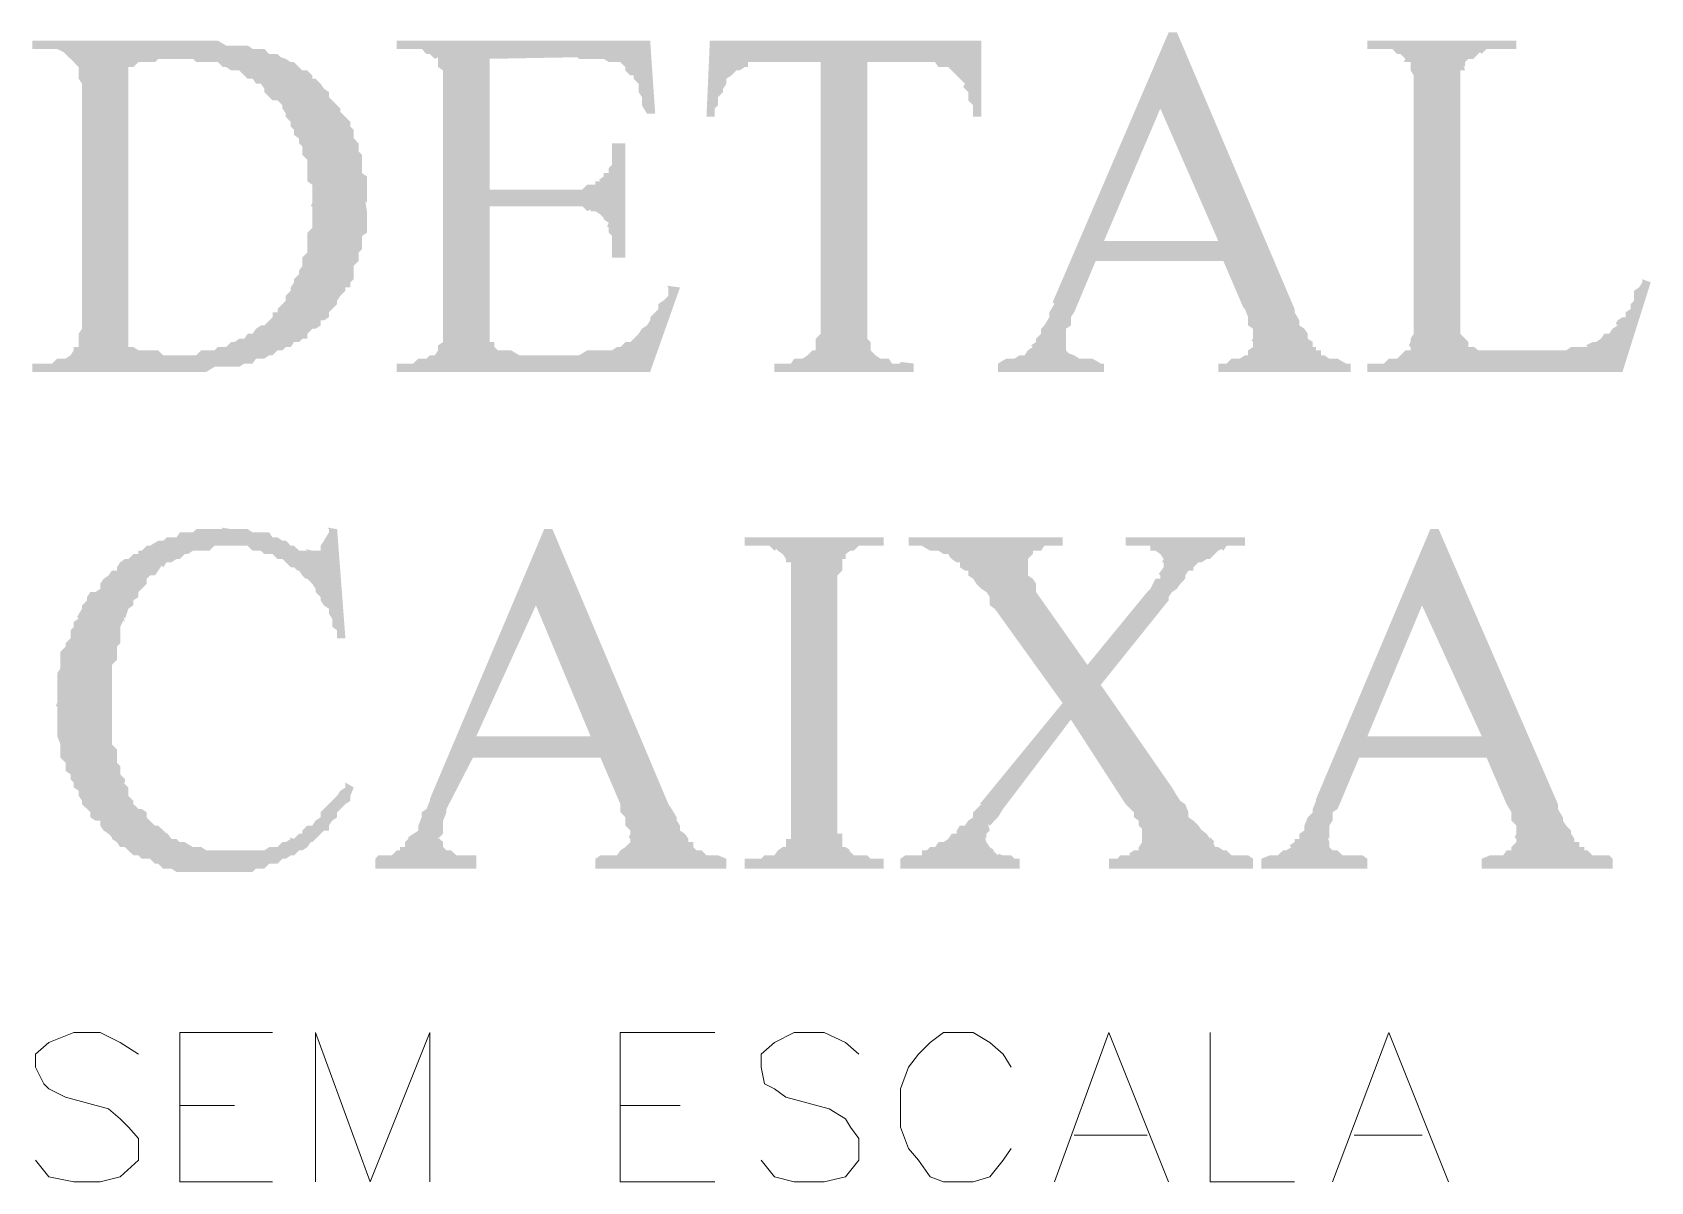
# Model space of a CAD drawing. Header units: millimetres. Extents: x 3240 to 3412, y 1366 to 1426.
# Drawn here: x 3282.045 to 3283.661, y 1374.957 to 1376.105 of the extents above; entities that cross this region are included whole.
import ezdxf

# ---------------------------------------------------------------- set-up
doc = ezdxf.new("R2010")
doc.units = ezdxf.units.MM

msp = doc.modelspace()

# ---------------------------------------------------------------- hatches: boundary and pattern name
at = {"true_color": 0x000007}
h = msp.add_hatch(color=7, dxfattribs=at)
h.paths.add_polyline_path([(3283.2345, 1375.8768), (3283.1071, 1375.8768), (3283.0856, 1375.8255), (3283.0823, 1375.8206), (3283.0823, 1375.8123), (3283.0773, 1375.809), (3283.0773, 1375.804), (3283.0773, 1375.7991), (3283.0773, 1375.7958), (3283.0773, 1375.7974), (3283.0773, 1375.7908), (3283.0773, 1375.7875), (3283.0823, 1375.7825), (3283.0807, 1375.7842), (3283.0856, 1375.7825), (3283.0906, 1375.7792), (3283.0939, 1375.7792), (3283.0988, 1375.7792), (3283.1038, 1375.7792), (3283.1121, 1375.7743), (3283.1154, 1375.7743), (3283.1154, 1375.766), (3283.0095, 1375.766), (3283.0095, 1375.7743), (3283.0178, 1375.7792), (3283.0228, 1375.7792), (3283.0261, 1375.7792), (3283.031, 1375.7825), (3283.036, 1375.7825), (3283.0393, 1375.7875), (3283.0443, 1375.7908), (3283.0426, 1375.7925), (3283.0476, 1375.7958), (3283.0476, 1375.7991), (3283.0525, 1375.804), (3283.0525, 1375.809), (3283.0558, 1375.8123), (3283.0608, 1375.8206), (3283.0608, 1375.8255), (3283.0658, 1375.8338), (3283.0641, 1375.8355), (3283.1799, 1376.105), (3283.1882, 1376.105), (3283.3056, 1375.8288), (3283.3056, 1375.8255), (3283.3105, 1375.8173), (3283.3105, 1375.8123), (3283.3155, 1375.809), (3283.3188, 1375.804), (3283.3188, 1375.7991), (3283.3238, 1375.7958), (3283.3238, 1375.7908), (3283.3271, 1375.7908), (3283.3271, 1375.7875), (3283.332, 1375.7875), (3283.332, 1375.7825), (3283.3354, 1375.7825), (3283.3403, 1375.7792), (3283.3436, 1375.7792), (3283.3486, 1375.7792), (3283.3569, 1375.7743), (3283.3618, 1375.7743), (3283.3618, 1375.766), (3283.2295, 1375.766), (3283.2295, 1375.7743), (3283.2378, 1375.7743), (3283.2427, 1375.7792), (3283.2477, 1375.7792), (3283.251, 1375.7792), (3283.256, 1375.7825), (3283.2593, 1375.7825), (3283.2593, 1375.7875), (3283.2642, 1375.7908), (3283.2642, 1375.7958), (3283.2626, 1375.7974), (3283.2642, 1375.7991), (3283.2642, 1375.804), (3283.2642, 1375.809), (3283.2593, 1375.8123), (3283.2593, 1375.8173), (3283.2593, 1375.8206), (3283.256, 1375.8288), (3283.2543, 1375.8305)])
h.paths.add_polyline_path([(3283.2295, 1375.8967), (3283.1716, 1376.029), (3283.1154, 1375.8967)])
h = msp.add_hatch(color=7, dxfattribs=at)
h.paths.add_polyline_path([(3282.0453, 1375.766), (3282.0453, 1375.7743), (3282.0569, 1375.7743), (3282.0652, 1375.7743), (3282.0701, 1375.7792), (3282.0734, 1375.7792), (3282.0784, 1375.7792), (3282.0834, 1375.7825), (3282.0867, 1375.7875), (3282.0867, 1375.7908), (3282.0916, 1375.7908), (3282.0916, 1375.7958), (3282.0916, 1375.7991), (3282.0916, 1375.804), (3282.0949, 1375.809), (3282.0949, 1375.8173), (3282.0949, 1375.8206), (3282.0949, 1375.8255), (3282.0949, 1376.0372), (3282.0949, 1376.0455), (3282.0949, 1376.0538), (3282.0916, 1376.0587), (3282.0916, 1376.062), (3282.0916, 1376.067), (3282.0916, 1376.0703), (3282.0867, 1376.0753), (3282.0834, 1376.0786), (3282.0784, 1376.0835), (3282.0767, 1376.0852), (3282.0701, 1376.0885), (3282.0652, 1376.0885), (3282.0619, 1376.0885), (3282.0569, 1376.0885), (3282.0453, 1376.0885), (3282.0453, 1376.0968), (3282.1793, 1376.0968), (3282.1892, 1376.0968), (3282.1925, 1376.0968), (3282.2008, 1376.0968), (3282.2057, 1376.0968), (3282.209, 1376.0968), (3282.219, 1376.0968), (3282.2223, 1376.0968), (3282.2272, 1376.0968), (3282.2305, 1376.0968), (3282.2388, 1376.0918), (3282.2438, 1376.0918), (3282.2471, 1376.0918), (3282.252, 1376.0918), (3282.257, 1376.0918), (3282.2603, 1376.0918), (3282.2653, 1376.0885), (3282.2686, 1376.0885), (3282.2735, 1376.0885), (3282.2769, 1376.0885), (3282.2818, 1376.0835), (3282.2851, 1376.0835), (3282.2901, 1376.0835), (3282.295, 1376.0786), (3282.2934, 1376.0802), (3282.2984, 1376.0786), (3282.3033, 1376.0753), (3282.3066, 1376.0753), (3282.3116, 1376.0703), (3282.3149, 1376.067), (3282.3199, 1376.067), (3282.3248, 1376.062), (3282.3248, 1376.0587), (3282.3281, 1376.0587), (3282.3331, 1376.0538), (3282.3364, 1376.0488), (3282.3414, 1376.0455), (3282.3414, 1376.0405), (3282.3447, 1376.0372), (3282.3496, 1376.0323), (3282.3529, 1376.029), (3282.3529, 1376.024), (3282.3529, 1376.0257), (3282.3579, 1376.0207), (3282.3629, 1376.0157), (3282.3629, 1376.0108), (3282.3662, 1376.0075), (3282.3662, 1376.0025), (3282.3662, 1375.9992), (3282.3711, 1375.9942), (3282.3711, 1375.9909), (3282.3711, 1375.986), (3282.3744, 1375.9827), (3282.3744, 1375.9727), (3282.3744, 1375.9694), (3282.3744, 1375.9645), (3282.3794, 1375.9612), (3282.3794, 1375.9562), (3282.3794, 1375.9529), (3282.3794, 1375.943), (3282.3794, 1375.9397), (3282.3794, 1375.9347), (3282.3777, 1375.9363), (3282.3794, 1375.9264), (3282.3794, 1375.9231), (3282.3794, 1375.9182), (3282.3794, 1375.9148), (3282.3794, 1375.9049), (3282.3744, 1375.9016), (3282.3744, 1375.8967), (3282.3744, 1375.8933), (3282.3744, 1375.8884), (3282.3711, 1375.8851), (3282.3711, 1375.8801), (3282.3711, 1375.8768), (3282.3662, 1375.8718), (3282.3662, 1375.8669), (3282.3662, 1375.8586), (3282.3629, 1375.8553), (3282.3629, 1375.8503), (3282.3579, 1375.8503), (3282.3579, 1375.847), (3282.3529, 1375.8421), (3282.3496, 1375.8371), (3282.3496, 1375.8338), (3282.3447, 1375.8288), (3282.3414, 1375.8255), (3282.3414, 1375.8206), (3282.3364, 1375.8173), (3282.3331, 1375.8173), (3282.3331, 1375.8123), (3282.3281, 1375.809), (3282.3248, 1375.809), (3282.3199, 1375.804), (3282.3199, 1375.7991), (3282.3149, 1375.7991), (3282.3116, 1375.7958), (3282.3066, 1375.7958), (3282.3033, 1375.7908), (3282.2984, 1375.7908), (3282.295, 1375.7875), (3282.2901, 1375.7875), (3282.2851, 1375.7825), (3282.2818, 1375.7825), (3282.2769, 1375.7792), (3282.2735, 1375.7792), (3282.2686, 1375.7792), (3282.2653, 1375.7743), (3282.2603, 1375.7743), (3282.257, 1375.7743), (3282.252, 1375.771), (3282.2471, 1375.771), (3282.2388, 1375.771), (3282.2355, 1375.771), (3282.2305, 1375.771), (3282.2272, 1375.771), (3282.219, 1375.766), (3282.214, 1375.766), (3282.209, 1375.766), (3282.2008, 1375.766), (3282.1975, 1375.766), (3282.1925, 1375.766)])
h.paths.add_polyline_path([(3282.1412, 1375.7908), (3282.1462, 1375.7908), (3282.1512, 1375.7875), (3282.1594, 1375.7875), (3282.1627, 1375.7875), (3282.1677, 1375.7875), (3282.171, 1375.7875), (3282.176, 1375.7825), (3282.1793, 1375.7825), (3282.1842, 1375.7825), (3282.1892, 1375.7825), (3282.1925, 1375.7825), (3282.1975, 1375.7825), (3282.2008, 1375.7825), (3282.209, 1375.7825), (3282.214, 1375.7875), (3282.219, 1375.7875), (3282.2223, 1375.7875), (3282.2272, 1375.7875), (3282.2305, 1375.7908), (3282.2355, 1375.7908), (3282.2388, 1375.7908), (3282.2438, 1375.7958), (3282.2471, 1375.7958), (3282.252, 1375.7991), (3282.257, 1375.7991), (3282.2603, 1375.804), (3282.2653, 1375.804), (3282.2686, 1375.809), (3282.2735, 1375.8123), (3282.2769, 1375.8123), (3282.2818, 1375.8173), (3282.2851, 1375.8206), (3282.2851, 1375.8255), (3282.2901, 1375.8255), (3282.2901, 1375.8288), (3282.295, 1375.8338), (3282.2984, 1375.8371), (3282.2984, 1375.8421), (3282.3033, 1375.847), (3282.3033, 1375.8503), (3282.3066, 1375.8553), (3282.3066, 1375.8586), (3282.3116, 1375.8636), (3282.3116, 1375.8669), (3282.3149, 1375.8718), (3282.3149, 1375.8768), (3282.3149, 1375.8801), (3282.3199, 1375.8851), (3282.3199, 1375.8884), (3282.3199, 1375.8933), (3282.3199, 1375.8967), (3282.3199, 1375.9049), (3282.3248, 1375.9099), (3282.3248, 1375.9148), (3282.3248, 1375.9182), (3282.3248, 1375.9264), (3282.3248, 1375.9314), (3282.3232, 1375.9314), (3282.3248, 1375.9347), (3282.3248, 1375.943), (3282.3248, 1375.9479), (3282.3248, 1375.9529), (3282.3199, 1375.9562), (3282.3199, 1375.9645), (3282.3199, 1375.9694), (3282.3199, 1375.9727), (3282.3199, 1375.9777), (3282.3149, 1375.9827), (3282.3149, 1375.986), (3282.3149, 1375.9909), (3282.3116, 1375.9942), (3282.3116, 1375.9992), (3282.3066, 1376.0025), (3282.3066, 1376.0075), (3282.3033, 1376.0108), (3282.3033, 1376.0157), (3282.2984, 1376.0207), (3282.2984, 1376.024), (3282.295, 1376.029), (3282.295, 1376.0323), (3282.2901, 1376.0372), (3282.2851, 1376.0372), (3282.2818, 1376.0405), (3282.2769, 1376.0455), (3282.2769, 1376.0488), (3282.2735, 1376.0538), (3282.2686, 1376.0538), (3282.2653, 1376.0587), (3282.2603, 1376.0587), (3282.257, 1376.062), (3282.252, 1376.067), (3282.2471, 1376.067), (3282.2438, 1376.067), (3282.2388, 1376.0703), (3282.2355, 1376.0703), (3282.2305, 1376.0753), (3282.2272, 1376.0753), (3282.2223, 1376.0753), (3282.219, 1376.0753), (3282.209, 1376.0753), (3282.2057, 1376.0786), (3282.2008, 1376.0786), (3282.1975, 1376.0786), (3282.1925, 1376.0786), (3282.1892, 1376.0786), (3282.1842, 1376.0786), (3282.1793, 1376.0786), (3282.176, 1376.0786), (3282.171, 1376.0786), (3282.1677, 1376.0753), (3282.1627, 1376.0753), (3282.1594, 1376.0753), (3282.1512, 1376.0753), (3282.1462, 1376.0703), (3282.1412, 1376.0703), (3282.1412, 1376.072)])
for points in [[(3282.5018, 1376.0786), (3282.5018, 1375.9479), (3282.5746, 1375.9479), (3282.5828, 1375.9479), (3282.5861, 1375.9479), (3282.5944, 1375.9479), (3282.5994, 1375.9529), (3282.6027, 1375.9529), (3282.6076, 1375.9529), (3282.6076, 1375.9562), (3282.6126, 1375.9562), (3282.6109, 1375.9578), (3282.6159, 1375.9612), (3282.6159, 1375.9645), (3282.6209, 1375.9645), (3282.6209, 1375.9694), (3282.6242, 1375.9727), (3282.6242, 1375.9827), (3282.6242, 1375.986), (3282.6242, 1375.9909), (3282.6242, 1375.9942), (3282.6374, 1375.9942), (3282.6374, 1375.8801), (3282.6242, 1375.8801), (3282.6242, 1375.8884), (3282.6242, 1375.8933), (3282.6242, 1375.9016), (3282.6209, 1375.9049), (3282.6209, 1375.9099), (3282.6192, 1375.9115), (3282.6209, 1375.9148), (3282.6159, 1375.9182), (3282.6159, 1375.9198), (3282.6126, 1375.9231), (3282.6076, 1375.9264), (3282.6027, 1375.9264), (3282.6027, 1375.9281), (3282.5994, 1375.9264), (3282.5944, 1375.9314), (3282.5861, 1375.9314), (3282.5828, 1375.9314), (3282.5779, 1375.9314), (3282.5746, 1375.9314), (3282.5018, 1375.9314), (3282.5018, 1375.8206), (3282.5018, 1375.8123), (3282.5018, 1375.809), (3282.5018, 1375.804), (3282.5018, 1375.7991), (3282.5018, 1375.7958), (3282.5067, 1375.7958), (3282.5067, 1375.7908), (3282.5101, 1375.7875), (3282.515, 1375.7875), (3282.5183, 1375.7875), (3282.5233, 1375.7875), (3282.5316, 1375.7825), (3282.5861, 1375.7825), (3282.5911, 1375.7825), (3282.5994, 1375.7875), (3282.6027, 1375.7875), (3282.6076, 1375.7875), (3282.6126, 1375.7875), (3282.6159, 1375.7875), (3282.6209, 1375.7875), (3282.6242, 1375.7875), (3282.6291, 1375.7908), (3282.6324, 1375.7908), (3282.6374, 1375.7958), (3282.6424, 1375.7958), (3282.6457, 1375.7991), (3282.6506, 1375.804), (3282.6539, 1375.809), (3282.6589, 1375.8123), (3282.6622, 1375.8173), (3282.6622, 1375.8206), (3282.6672, 1375.8255), (3282.6705, 1375.8288), (3282.6705, 1375.8338), (3282.6754, 1375.8371), (3282.6804, 1375.8421), (3282.6804, 1375.8503), (3282.6788, 1375.852), (3282.692, 1375.8503), (3282.6622, 1375.766), (3282.4092, 1375.766), (3282.4092, 1375.7743), (3282.4207, 1375.7743), (3282.4257, 1375.7743), (3282.4307, 1375.7792), (3282.434, 1375.7792), (3282.4389, 1375.7792), (3282.4422, 1375.7825), (3282.4472, 1375.7825), (3282.4505, 1375.7875), (3282.4505, 1375.7908), (3282.4505, 1375.7925), (3282.4555, 1375.7958), (3282.4555, 1375.7991), (3282.4555, 1375.804), (3282.4555, 1375.809), (3282.4555, 1375.8173), (3282.4555, 1375.8206), (3282.4555, 1375.8255), (3282.4555, 1376.0405), (3282.4555, 1376.0455), (3282.4555, 1376.0538), (3282.4555, 1376.0587), (3282.4555, 1376.067), (3282.4505, 1376.0703), (3282.4505, 1376.072), (3282.4505, 1376.0753), (3282.4505, 1376.0786), (3282.4505, 1376.0802), (3282.4472, 1376.0786), (3282.4422, 1376.0835), (3282.4389, 1376.0835), (3282.434, 1376.0885), (3282.4307, 1376.0885), (3282.4207, 1376.0885), (3282.4092, 1376.0885), (3282.4092, 1376.0968), (3282.6622, 1376.0968), (3282.6672, 1376.024), (3282.6589, 1376.024), (3282.6539, 1376.0323), (3282.6539, 1376.0372), (3282.6539, 1376.0405), (3282.6506, 1376.0455), (3282.6506, 1376.0488), (3282.6506, 1376.0538), (3282.6457, 1376.0587), (3282.6457, 1376.062), (3282.6424, 1376.062), (3282.6374, 1376.067), (3282.6374, 1376.0703), (3282.6324, 1376.0753), (3282.6291, 1376.0753), (3282.6242, 1376.0753), (3282.6209, 1376.0753), (3282.6159, 1376.0786), (3282.6126, 1376.0786), (3282.6027, 1376.0786), (3282.5994, 1376.0786), (3282.5911, 1376.0786), (3282.5894, 1376.0802)], [(3282.993, 1376.0968), (3282.993, 1376.0207), (3282.9847, 1376.0207), (3282.9847, 1376.024), (3282.9847, 1376.0323), (3282.9798, 1376.0372), (3282.9798, 1376.0405), (3282.9798, 1376.0455), (3282.9765, 1376.0488), (3282.9748, 1376.0505), (3282.9765, 1376.0538), (3282.9715, 1376.0587), (3282.9682, 1376.062), (3282.9665, 1376.0637), (3282.9632, 1376.067), (3282.9599, 1376.0703), (3282.955, 1376.0703), (3282.95, 1376.0703), (3282.9467, 1376.0753), (3282.9417, 1376.0753), (3282.9335, 1376.0753), (3282.9301, 1376.0753), (3282.9252, 1376.0753), (3282.8789, 1376.0753), (3282.8789, 1375.8255), (3282.8789, 1375.8173), (3282.8789, 1375.809), (3282.8789, 1375.804), (3282.8789, 1375.7991), (3282.8822, 1375.7958), (3282.8822, 1375.7908), (3282.8822, 1375.7875), (3282.8871, 1375.7825), (3282.8921, 1375.7792), (3282.8954, 1375.7792), (3282.9004, 1375.7792), (3282.9037, 1375.7743), (3282.912, 1375.7743), (3282.912, 1375.7759), (3282.9252, 1375.7743), (3282.9252, 1375.766), (3282.7863, 1375.766), (3282.7863, 1375.7743), (3282.7978, 1375.7743), (3282.8028, 1375.7743), (3282.8061, 1375.7792), (3282.8111, 1375.7792), (3282.8144, 1375.7792), (3282.8193, 1375.7825), (3282.8243, 1375.7875), (3282.8276, 1375.7875), (3282.8276, 1375.7908), (3282.8276, 1375.7958), (3282.8276, 1375.7991), (3282.8326, 1375.804), (3282.8326, 1375.809), (3282.8326, 1375.8123), (3282.8326, 1375.8206), (3282.8326, 1375.8255), (3282.8326, 1376.0753), (3282.7945, 1376.0753), (3282.7863, 1376.0753), (3282.7813, 1376.0753), (3282.773, 1376.0753), (3282.7681, 1376.0753), (3282.7648, 1376.0753), (3282.7598, 1376.0753), (3282.7598, 1376.0703), (3282.7565, 1376.0703), (3282.7515, 1376.067), (3282.7482, 1376.067), (3282.7433, 1376.062), (3282.7383, 1376.0587), (3282.7383, 1376.0538), (3282.735, 1376.0488), (3282.735, 1376.0455), (3282.73, 1376.0405), (3282.73, 1376.0372), (3282.73, 1376.0323), (3282.7267, 1376.029), (3282.7267, 1376.024), (3282.7267, 1376.0207), (3282.7184, 1376.0207), (3282.7218, 1376.0968)], [(3283.6529, 1375.8586), (3283.6612, 1375.8553), (3283.6331, 1375.766), (3283.3784, 1375.766), (3283.3784, 1375.7743), (3283.3916, 1375.7743), (3283.3949, 1375.7743), (3283.3999, 1375.7792), (3283.4032, 1375.7792), (3283.4081, 1375.7792), (3283.4114, 1375.7825), (3283.4164, 1375.7875), (3283.4214, 1375.7875), (3283.4214, 1375.7908), (3283.4197, 1375.7925), (3283.4214, 1375.7958), (3283.4214, 1375.7991), (3283.4247, 1375.804), (3283.4247, 1375.809), (3283.4247, 1375.8173), (3283.4247, 1375.8206), (3283.4247, 1375.8255), (3283.4247, 1376.0372), (3283.4247, 1376.0455), (3283.4247, 1376.0538), (3283.4247, 1376.0587), (3283.4247, 1376.062), (3283.4214, 1376.067), (3283.4214, 1376.0703), (3283.4214, 1376.0753), (3283.4164, 1376.0753), (3283.4147, 1376.0753), (3283.4164, 1376.0786), (3283.4114, 1376.0835), (3283.4081, 1376.0835), (3283.4032, 1376.0885), (3283.3949, 1376.0885), (3283.3916, 1376.0885), (3283.3899, 1376.0885), (3283.3784, 1376.0885), (3283.3784, 1376.0968), (3283.5272, 1376.0968), (3283.5272, 1376.0885), (3283.5173, 1376.0885), (3283.514, 1376.0885), (3283.509, 1376.0885), (3283.5007, 1376.0885), (3283.4974, 1376.0885), (3283.4925, 1376.0835), (3283.4908, 1376.0852), (3283.4892, 1376.0835), (3283.4842, 1376.0786), (3283.4792, 1376.0786), (3283.4759, 1376.0753), (3283.4759, 1376.0703), (3283.4743, 1376.072), (3283.4759, 1376.067), (3283.471, 1376.067), (3283.471, 1376.062), (3283.471, 1376.0538), (3283.471, 1376.0488), (3283.471, 1376.0455), (3283.471, 1376.0372), (3283.471, 1376.0323), (3283.471, 1375.8255), (3283.471, 1375.8173), (3283.471, 1375.8123), (3283.471, 1375.809), (3283.471, 1375.804), (3283.4759, 1375.7991), (3283.4743, 1375.8007), (3283.4792, 1375.7958), (3283.4792, 1375.7908), (3283.4842, 1375.7908), (3283.4825, 1375.7925), (3283.4892, 1375.7875), (3283.4925, 1375.7875), (3283.4974, 1375.7875), (3283.5007, 1375.7875), (3283.509, 1375.7875), (3283.5173, 1375.7875), (3283.5222, 1375.7875), (3283.5471, 1375.7875), (3283.552, 1375.7875), (3283.5603, 1375.7875), (3283.5652, 1375.7875), (3283.5735, 1375.7875), (3283.5768, 1375.7875), (3283.5818, 1375.7908), (3283.5851, 1375.7908), (3283.5901, 1375.7908), (3283.595, 1375.7908), (3283.5983, 1375.7908), (3283.5967, 1375.7925), (3283.6033, 1375.7958), (3283.6066, 1375.7958), (3283.6116, 1375.7991), (3283.6149, 1375.804), (3283.6198, 1375.804), (3283.6231, 1375.809), (3283.6281, 1375.8123), (3283.6264, 1375.814), (3283.6281, 1375.8173), (3283.6331, 1375.8206), (3283.6364, 1375.8206), (3283.6364, 1375.8255), (3283.6413, 1375.8288), (3283.6413, 1375.8338), (3283.6446, 1375.8371), (3283.6446, 1375.847), (3283.6496, 1375.8503), (3283.6529, 1375.8553), (3283.6529, 1375.8586), (3283.6529, 1375.8603)], [(3282.3496, 1375.6089), (3282.3579, 1375.4997), (3282.3496, 1375.4997), (3282.3496, 1375.503), (3282.3496, 1375.508), (3282.3447, 1375.5113), (3282.3447, 1375.5196), (3282.3414, 1375.5245), (3282.3414, 1375.5295), (3282.3364, 1375.5328), (3282.3331, 1375.5378), (3282.3331, 1375.5411), (3282.3281, 1375.546), (3282.3281, 1375.5493), (3282.3248, 1375.5543), (3282.3199, 1375.5593), (3282.3182, 1375.5593), (3282.3149, 1375.5626), (3282.3116, 1375.5675), (3282.3099, 1375.5675), (3282.3066, 1375.5708), (3282.3033, 1375.5708), (3282.2984, 1375.5758), (3282.295, 1375.5791), (3282.2901, 1375.5791), (3282.2851, 1375.5841), (3282.2818, 1375.5841), (3282.2769, 1375.5841), (3282.2735, 1375.5874), (3282.2686, 1375.5874), (3282.2653, 1375.5874), (3282.2603, 1375.5923), (3282.257, 1375.5923), (3282.252, 1375.5923), (3282.2438, 1375.5923), (3282.2388, 1375.5923), (3282.2355, 1375.5923), (3282.2305, 1375.5923), (3282.2272, 1375.5923), (3282.2223, 1375.5874), (3282.214, 1375.5874), (3282.209, 1375.5874), (3282.2057, 1375.5874), (3282.2008, 1375.5841), (3282.1975, 1375.5841), (3282.1925, 1375.5791), (3282.1892, 1375.5791), (3282.1842, 1375.5758), (3282.1793, 1375.5758), (3282.176, 1375.5708), (3282.1743, 1375.5725), (3282.171, 1375.5675), (3282.1677, 1375.5626), (3282.1627, 1375.5626), (3282.1594, 1375.5593), (3282.1594, 1375.5543), (3282.1545, 1375.5493), (3282.1512, 1375.546), (3282.1512, 1375.5411), (3282.1462, 1375.5378), (3282.1462, 1375.5328), (3282.1412, 1375.5295), (3282.1379, 1375.5196), (3282.1363, 1375.5212), (3282.1379, 1375.5163), (3282.1363, 1375.5179), (3282.133, 1375.5113), (3282.133, 1375.508), (3282.133, 1375.4997), (3282.133, 1375.4948), (3282.1297, 1375.4914), (3282.1297, 1375.4865), (3282.1297, 1375.4815), (3282.1297, 1375.4782), (3282.1247, 1375.4733), (3282.1247, 1375.4699), (3282.1247, 1375.4617), (3282.1247, 1375.4567), (3282.1247, 1375.4534), (3282.1247, 1375.4484), (3282.1247, 1375.4402), (3282.1247, 1375.4352), (3282.1247, 1375.4319), (3282.1247, 1375.4269), (3282.1247, 1375.4187), (3282.1247, 1375.4137), (3282.1247, 1375.4104), (3282.1247, 1375.4054), (3282.1247, 1375.3972), (3282.1247, 1375.3939), (3282.1297, 1375.3889), (3282.1297, 1375.3856), (3282.1297, 1375.3806), (3282.1297, 1375.3757), (3282.133, 1375.3724), (3282.133, 1375.3674), (3282.133, 1375.3641), (3282.1379, 1375.3591), (3282.1379, 1375.3558), (3282.1363, 1375.3558), (3282.1412, 1375.3509), (3282.1412, 1375.3426), (3282.1462, 1375.3376), (3282.1462, 1375.3343), (3282.1512, 1375.3294), (3282.1545, 1375.3294), (3282.1594, 1375.3261), (3282.1594, 1375.3211), (3282.1627, 1375.3178), (3282.1677, 1375.3128), (3282.171, 1375.3128), (3282.176, 1375.3079), (3282.1793, 1375.3046), (3282.1793, 1375.3062), (3282.1842, 1375.2996), (3282.1892, 1375.2996), (3282.1925, 1375.2963), (3282.1975, 1375.2963), (3282.2057, 1375.2913), (3282.209, 1375.2913), (3282.214, 1375.2913), (3282.219, 1375.288), (3282.2223, 1375.288), (3282.2272, 1375.288), (3282.2305, 1375.288), (3282.2355, 1375.288), (3282.2438, 1375.288), (3282.2471, 1375.288), (3282.252, 1375.288), (3282.257, 1375.288), (3282.2653, 1375.288), (3282.2686, 1375.288), (3282.2735, 1375.288), (3282.2769, 1375.288), (3282.2818, 1375.2913), (3282.2851, 1375.2913), (3282.2901, 1375.2913), (3282.295, 1375.2963), (3282.2984, 1375.2963), (3282.3033, 1375.2996), (3282.3017, 1375.3012), (3282.3066, 1375.2996), (3282.3116, 1375.3046), (3282.3149, 1375.3046), (3282.3149, 1375.3079), (3282.3199, 1375.3128), (3282.3248, 1375.3128), (3282.3281, 1375.3178), (3282.3331, 1375.3211), (3282.3331, 1375.3261), (3282.3364, 1375.3294), (3282.3414, 1375.3343), (3282.3447, 1375.3376), (3282.3496, 1375.3426), (3282.3529, 1375.3476), (3282.3579, 1375.3509), (3282.3579, 1375.3558), (3282.3662, 1375.3509), (3282.3629, 1375.3426), (3282.3629, 1375.3376), (3282.3579, 1375.3343), (3282.3529, 1375.3294), (3282.3496, 1375.3261), (3282.3496, 1375.3211), (3282.3447, 1375.3178), (3282.3414, 1375.3128), (3282.3414, 1375.3079), (3282.3364, 1375.3079), (3282.3331, 1375.3046), (3282.3281, 1375.2996), (3282.3248, 1375.2963), (3282.3232, 1375.2963), (3282.3199, 1375.2913), (3282.3149, 1375.288), (3282.3116, 1375.288), (3282.3066, 1375.2831), (3282.3033, 1375.2831), (3282.2984, 1375.2797), (3282.295, 1375.2797), (3282.2901, 1375.2748), (3282.2851, 1375.2748), (3282.2818, 1375.2748), (3282.2769, 1375.2698), (3282.2735, 1375.2698), (3282.2686, 1375.2698), (3282.2653, 1375.2665), (3282.2603, 1375.2665), (3282.257, 1375.2665), (3282.2471, 1375.2665), (3282.2438, 1375.2665), (3282.2388, 1375.2665), (3282.2355, 1375.2665), (3282.2305, 1375.2665), (3282.2223, 1375.2665), (3282.219, 1375.2665), (3282.214, 1375.2665), (3282.209, 1375.2665), (3282.2057, 1375.2665), (3282.1975, 1375.2665), (3282.1925, 1375.2665), (3282.1892, 1375.2665), (3282.1842, 1375.2698), (3282.1793, 1375.2698), (3282.176, 1375.2698), (3282.171, 1375.2748), (3282.1677, 1375.2748), (3282.1627, 1375.2797), (3282.1594, 1375.2797), (3282.1545, 1375.2797), (3282.1512, 1375.2831), (3282.1462, 1375.2831), (3282.1412, 1375.288), (3282.1379, 1375.2913), (3282.133, 1375.2913), (3282.1297, 1375.2963), (3282.1247, 1375.2996), (3282.1247, 1375.3012), (3282.1214, 1375.3046), (3282.1164, 1375.3079), (3282.1131, 1375.3128), (3282.1131, 1375.3178), (3282.1082, 1375.3178), (3282.1032, 1375.3211), (3282.1032, 1375.3261), (3282.0999, 1375.3294), (3282.0949, 1375.3343), (3282.0949, 1375.3376), (3282.0916, 1375.3426), (3282.0916, 1375.3476), (3282.0867, 1375.3509), (3282.0867, 1375.3558), (3282.0834, 1375.3591), (3282.0834, 1375.3641), (3282.0784, 1375.3674), (3282.0784, 1375.3724), (3282.0784, 1375.3757), (3282.0734, 1375.3806), (3282.0734, 1375.3856), (3282.0734, 1375.3889), (3282.0734, 1375.3939), (3282.0701, 1375.4021), (3282.0701, 1375.4054), (3282.0701, 1375.4104), (3282.0701, 1375.4137), (3282.0701, 1375.4187), (3282.0701, 1375.4236), (3282.0701, 1375.4319), (3282.0685, 1375.4319), (3282.0701, 1375.4352), (3282.0701, 1375.4402), (3282.0701, 1375.4484), (3282.0701, 1375.4534), (3282.0701, 1375.4567), (3282.0701, 1375.4617), (3282.0701, 1375.465), (3282.0734, 1375.4699), (3282.0734, 1375.4782), (3282.0734, 1375.4815), (3282.0734, 1375.4865), (3282.0784, 1375.4914), (3282.0784, 1375.4948), (3282.0834, 1375.4997), (3282.0834, 1375.503), (3282.0834, 1375.508), (3282.0867, 1375.5113), (3282.0867, 1375.5163), (3282.0916, 1375.5196), (3282.09, 1375.5212), (3282.0949, 1375.5295), (3282.0949, 1375.5328), (3282.0999, 1375.5378), (3282.0999, 1375.5411), (3282.1032, 1375.546), (3282.1082, 1375.546), (3282.1131, 1375.5493), (3282.1131, 1375.5543), (3282.1164, 1375.5593), (3282.1214, 1375.5626), (3282.1247, 1375.5675), (3282.1297, 1375.5675), (3282.1297, 1375.5708), (3282.133, 1375.5758), (3282.1379, 1375.5791), (3282.1412, 1375.5791), (3282.1462, 1375.5841), (3282.1512, 1375.5841), (3282.1512, 1375.5874), (3282.1545, 1375.5874), (3282.1594, 1375.5923), (3282.1627, 1375.5923), (3282.171, 1375.5973), (3282.176, 1375.5973), (3282.1793, 1375.6006), (3282.1842, 1375.6006), (3282.1892, 1375.6006), (3282.1925, 1375.6056), (3282.1975, 1375.6056), (3282.2008, 1375.6056), (3282.2057, 1375.6056), (3282.209, 1375.6089), (3282.219, 1375.6089), (3282.2223, 1375.6089), (3282.2272, 1375.6089), (3282.2305, 1375.6089), (3282.2355, 1375.6089), (3282.2339, 1375.6105), (3282.2438, 1375.6089), (3282.2471, 1375.6089), (3282.252, 1375.6089), (3282.257, 1375.6089), (3282.2603, 1375.6089), (3282.2653, 1375.6056), (3282.2686, 1375.6056), (3282.2735, 1375.6056), (3282.2818, 1375.6056), (3282.2851, 1375.6006), (3282.2901, 1375.6006), (3282.295, 1375.5973), (3282.2984, 1375.5973), (3282.3033, 1375.5923), (3282.3066, 1375.5923), (3282.3116, 1375.5874), (3282.3199, 1375.5874), (3282.3182, 1375.589), (3282.3248, 1375.5874), (3282.3281, 1375.5874), (3282.3331, 1375.5874), (3282.3331, 1375.5923), (3282.3364, 1375.5973), (3282.3414, 1375.6056), (3282.3414, 1375.6089), (3282.3397, 1375.6105)], [(3282.8954, 1375.2797), (3282.8954, 1375.2698), (3282.7565, 1375.2698), (3282.7565, 1375.2797), (3282.7681, 1375.2797), (3282.773, 1375.2797), (3282.7763, 1375.2831), (3282.7813, 1375.2831), (3282.7863, 1375.2831), (3282.7896, 1375.288), (3282.7945, 1375.2913), (3282.7978, 1375.2913), (3282.7978, 1375.2963), (3282.7978, 1375.2996), (3282.8028, 1375.2996), (3282.8028, 1375.3046), (3282.8028, 1375.3128), (3282.8028, 1375.3178), (3282.8028, 1375.3261), (3282.8028, 1375.3294), (3282.8028, 1375.5411), (3282.8028, 1375.5493), (3282.8028, 1375.5593), (3282.8028, 1375.5626), (3282.8028, 1375.5675), (3282.8028, 1375.5708), (3282.8028, 1375.5758), (3282.7978, 1375.5758), (3282.7978, 1375.5791), (3282.7945, 1375.5841), (3282.7896, 1375.5874), (3282.7879, 1375.589), (3282.7863, 1375.5874), (3282.7813, 1375.5923), (3282.7763, 1375.5923), (3282.773, 1375.5923), (3282.7681, 1375.5923), (3282.7565, 1375.5923), (3282.7565, 1375.6006), (3282.8954, 1375.6006), (3282.8954, 1375.5923), (3282.8871, 1375.5923), (3282.8789, 1375.5923), (3282.8739, 1375.5923), (3282.8706, 1375.5923), (3282.8656, 1375.5874), (3282.8623, 1375.5874), (3282.8574, 1375.5841), (3282.8574, 1375.5791), (3282.8541, 1375.5791), (3282.8541, 1375.5758), (3282.8541, 1375.5708), (3282.8541, 1375.5675), (3282.8491, 1375.5626), (3282.8491, 1375.5543), (3282.8491, 1375.5493), (3282.8491, 1375.5411), (3282.8491, 1375.3294), (3282.8491, 1375.3211), (3282.8491, 1375.3178), (3282.8491, 1375.3128), (3282.8491, 1375.3046), (3282.8541, 1375.3046), (3282.8541, 1375.2996), (3282.8541, 1375.2963), (3282.8541, 1375.2913), (3282.8574, 1375.2913), (3282.8623, 1375.288), (3282.8607, 1375.288), (3282.8656, 1375.2831), (3282.8706, 1375.2831), (3282.8789, 1375.2831), (3282.8822, 1375.2797), (3282.8871, 1375.2797)], [(3283.1121, 1375.4534), (3283.1832, 1375.3509), (3283.1882, 1375.3426), (3283.1915, 1375.3376), (3283.1964, 1375.3343), (3283.1997, 1375.3261), (3283.1997, 1375.3211), (3283.2047, 1375.3178), (3283.2097, 1375.3128), (3283.213, 1375.3079), (3283.2113, 1375.3095), (3283.2179, 1375.3046), (3283.2212, 1375.2996), (3283.2212, 1375.3012), (3283.2262, 1375.2963), (3283.2245, 1375.2963), (3283.2262, 1375.2913), (3283.2295, 1375.2913), (3283.2345, 1375.288), (3283.2378, 1375.288), (3283.2427, 1375.2831), (3283.2477, 1375.2831), (3283.251, 1375.2831), (3283.2593, 1375.2831), (3283.2642, 1375.2797), (3283.2642, 1375.2698), (3283.1203, 1375.2698), (3283.1203, 1375.2797), (3283.1286, 1375.2797), (3283.1319, 1375.2831), (3283.1369, 1375.2831), (3283.1418, 1375.2831), (3283.1402, 1375.2847), (3283.1452, 1375.288), (3283.1501, 1375.288), (3283.1501, 1375.2913), (3283.1534, 1375.2963), (3283.1534, 1375.2996), (3283.1534, 1375.3046), (3283.1534, 1375.3079), (3283.1534, 1375.3095), (3283.1501, 1375.3128), (3283.1501, 1375.3178), (3283.1452, 1375.3211), (3283.1452, 1375.3261), (3283.1418, 1375.3294), (3283.1369, 1375.3343), (3283.0823, 1375.4187), (3283.0145, 1375.3294), (3283.0095, 1375.3211), (3283.0062, 1375.3178), (3283.0013, 1375.3128), (3282.9996, 1375.3145), (3283.0013, 1375.3079), (3282.998, 1375.3046), (3282.998, 1375.2996), (3282.9963, 1375.3012), (3282.998, 1375.2963), (3283.0013, 1375.2913), (3283.0062, 1375.288), (3283.0046, 1375.288), (3283.0095, 1375.2831), (3283.0095, 1375.2847), (3283.0145, 1375.2831), (3283.0228, 1375.2831), (3283.0261, 1375.2797), (3283.031, 1375.2797), (3283.031, 1375.2698), (3282.912, 1375.2698), (3282.912, 1375.2797), (3282.9169, 1375.2831), (3282.9252, 1375.2831), (3282.9301, 1375.2831), (3282.9335, 1375.2831), (3282.9335, 1375.288), (3282.9384, 1375.288), (3282.9417, 1375.2913), (3282.9467, 1375.2913), (3282.95, 1375.2963), (3282.955, 1375.2963), (3282.9599, 1375.2996), (3282.9632, 1375.3046), (3282.9682, 1375.3046), (3282.9682, 1375.3079), (3282.9715, 1375.3128), (3282.9765, 1375.3128), (3282.9798, 1375.3178), (3282.9847, 1375.3211), (3282.9847, 1375.3261), (3282.988, 1375.3294), (3282.993, 1375.3343), (3282.9913, 1375.3343), (3283.074, 1375.4352), (3283.0062, 1375.5295), (3283.0013, 1375.5328), (3283.0013, 1375.5411), (3282.998, 1375.546), (3282.993, 1375.5493), (3282.988, 1375.5543), (3282.9847, 1375.5593), (3282.9798, 1375.5626), (3282.9798, 1375.5675), (3282.9765, 1375.5675), (3282.9715, 1375.5708), (3282.9715, 1375.5758), (3282.9682, 1375.5758), (3282.9632, 1375.5791), (3282.9616, 1375.5808), (3282.9599, 1375.5841), (3282.955, 1375.5841), (3282.95, 1375.5874), (3282.9467, 1375.5874), (3282.9417, 1375.5874), (3282.9335, 1375.5923), (3282.9301, 1375.5923), (3282.9252, 1375.5923), (3282.9202, 1375.5923), (3282.9202, 1375.594), (3282.9202, 1375.6006), (3283.074, 1375.6006), (3283.074, 1375.5923), (3283.0658, 1375.5923), (3283.0608, 1375.5923), (3283.0558, 1375.5923), (3283.0525, 1375.5874), (3283.0476, 1375.5874), (3283.0443, 1375.5874), (3283.0443, 1375.5841), (3283.0393, 1375.5791), (3283.0393, 1375.5758), (3283.0393, 1375.5708), (3283.0393, 1375.5675), (3283.0393, 1375.5626), (3283.0443, 1375.5593), (3283.0476, 1375.5543), (3283.0476, 1375.546), (3283.0988, 1375.4733), (3283.1584, 1375.546), (3283.1617, 1375.5493), (3283.1667, 1375.5593), (3283.1716, 1375.5593), (3283.1716, 1375.5626), (3283.17, 1375.5642), (3283.1749, 1375.5708), (3283.1749, 1375.5758), (3283.1733, 1375.5758), (3283.1749, 1375.5791), (3283.1716, 1375.5841), (3283.1667, 1375.5874), (3283.1617, 1375.5874), (3283.1617, 1375.5923), (3283.1584, 1375.5923), (3283.1534, 1375.5923), (3283.1501, 1375.5923), (3283.1452, 1375.5923), (3283.1369, 1375.5923), (3283.1369, 1375.6006), (3283.256, 1375.6006), (3283.256, 1375.5923), (3283.251, 1375.5923), (3283.2477, 1375.5923), (3283.2378, 1375.5923), (3283.2345, 1375.5874), (3283.2328, 1375.589), (3283.2295, 1375.5874), (3283.2262, 1375.5841), (3283.2212, 1375.5791), (3283.2179, 1375.5791), (3283.213, 1375.5758), (3283.2097, 1375.5758), (3283.2047, 1375.5708), (3283.2047, 1375.5675), (3283.1997, 1375.5675), (3283.1964, 1375.5626), (3283.1964, 1375.5593), (3283.1915, 1375.5543), (3283.1882, 1375.5493), (3283.1832, 1375.546), (3283.1799, 1375.5411), (3283.1799, 1375.5378)]]:
    msp.add_hatch(color=7, dxfattribs=at).paths.add_polyline_path(points)
h = msp.add_hatch(color=7, dxfattribs=at)
h.paths.add_polyline_path([(3282.6126, 1375.3806), (3282.4852, 1375.3806), (3282.4588, 1375.3294), (3282.4588, 1375.3261), (3282.4555, 1375.3178), (3282.4555, 1375.3128), (3282.4555, 1375.3079), (3282.4555, 1375.3046), (3282.4505, 1375.2996), (3282.4505, 1375.3012), (3282.4555, 1375.2963), (3282.4555, 1375.2913), (3282.4588, 1375.288), (3282.4637, 1375.288), (3282.4687, 1375.2831), (3282.472, 1375.2831), (3282.477, 1375.2831), (3282.4803, 1375.2831), (3282.4886, 1375.2831), (3282.4886, 1375.2797), (3282.4886, 1375.2698), (3282.3877, 1375.2698), (3282.3877, 1375.2797), (3282.391, 1375.2831), (3282.4009, 1375.2831), (3282.4042, 1375.2831), (3282.4092, 1375.288), (3282.4125, 1375.288), (3282.4125, 1375.2913), (3282.4174, 1375.2913), (3282.4174, 1375.2963), (3282.4207, 1375.2996), (3282.4207, 1375.3012), (3282.4257, 1375.3046), (3282.4307, 1375.3079), (3282.4307, 1375.3128), (3282.434, 1375.3211), (3282.434, 1375.3261), (3282.4389, 1375.3294), (3282.4422, 1375.3376), (3282.4422, 1375.3393), (3282.5564, 1375.6089), (3282.5646, 1375.6089), (3282.6804, 1375.3343), (3282.6837, 1375.3294), (3282.6887, 1375.3211), (3282.6887, 1375.3178), (3282.692, 1375.3128), (3282.692, 1375.3079), (3282.6969, 1375.3046), (3282.7003, 1375.2996), (3282.7003, 1375.2963), (3282.7052, 1375.2963), (3282.7052, 1375.2913), (3282.7036, 1375.293), (3282.7085, 1375.288), (3282.7135, 1375.288), (3282.7184, 1375.2831), (3282.7218, 1375.2831), (3282.7267, 1375.2831), (3282.73, 1375.2831), (3282.7383, 1375.2797), (3282.7383, 1375.2698), (3282.6076, 1375.2698), (3282.6076, 1375.2797), (3282.6126, 1375.2831), (3282.6209, 1375.2831), (3282.6242, 1375.2831), (3282.6291, 1375.2831), (3282.6324, 1375.288), (3282.6374, 1375.2913), (3282.6424, 1375.2963), (3282.6424, 1375.2996), (3282.6407, 1375.3012), (3282.6424, 1375.3046), (3282.6424, 1375.3079), (3282.6374, 1375.3128), (3282.6374, 1375.3178), (3282.6374, 1375.3211), (3282.6324, 1375.3261), (3282.6324, 1375.3343)])
h.paths.add_polyline_path([(3282.6027, 1375.4021), (3282.5481, 1375.5328), (3282.4886, 1375.4021)])
h = msp.add_hatch(color=7, dxfattribs=at)
h.paths.add_polyline_path([(3283.4974, 1375.3806), (3283.3701, 1375.3806), (3283.3486, 1375.3294), (3283.3436, 1375.3261), (3283.3436, 1375.3178), (3283.3403, 1375.3128), (3283.3403, 1375.3079), (3283.3403, 1375.3046), (3283.3403, 1375.2996), (3283.3387, 1375.3012), (3283.3403, 1375.2963), (3283.3403, 1375.2913), (3283.3436, 1375.288), (3283.3486, 1375.288), (3283.3535, 1375.2831), (3283.3569, 1375.2831), (3283.3618, 1375.2831), (3283.3651, 1375.2831), (3283.3734, 1375.2831), (3283.3784, 1375.2797), (3283.3784, 1375.2698), (3283.2725, 1375.2698), (3283.2725, 1375.2797), (3283.2808, 1375.2831), (3283.2857, 1375.2831), (3283.289, 1375.2831), (3283.294, 1375.288), (3283.2973, 1375.288), (3283.3023, 1375.2913), (3283.3006, 1375.293), (3283.3056, 1375.2963), (3283.3056, 1375.2996), (3283.3105, 1375.2996), (3283.3105, 1375.3046), (3283.3155, 1375.3079), (3283.3155, 1375.3128), (3283.3188, 1375.3211), (3283.3238, 1375.3261), (3283.3238, 1375.3294), (3283.3271, 1375.3376), (3283.3271, 1375.3393), (3283.4412, 1375.6089), (3283.4495, 1375.6089), (3283.5686, 1375.3343), (3283.5686, 1375.3294), (3283.5735, 1375.3211), (3283.5735, 1375.3178), (3283.5768, 1375.3128), (3283.5818, 1375.3079), (3283.5818, 1375.3046), (3283.5851, 1375.2996), (3283.5851, 1375.2963), (3283.5901, 1375.2963), (3283.5901, 1375.2913), (3283.595, 1375.2913), (3283.595, 1375.288), (3283.5983, 1375.288), (3283.6033, 1375.2831), (3283.6066, 1375.2831), (3283.6116, 1375.2831), (3283.6198, 1375.2831), (3283.6231, 1375.2797), (3283.6231, 1375.2698), (3283.4925, 1375.2698), (3283.4925, 1375.2797), (3283.5007, 1375.2831), (3283.5057, 1375.2831), (3283.509, 1375.2831), (3283.514, 1375.2831), (3283.5173, 1375.288), (3283.5222, 1375.288), (3283.5222, 1375.2913), (3283.5272, 1375.2963), (3283.5272, 1375.2996), (3283.5255, 1375.3012), (3283.5272, 1375.3046), (3283.5272, 1375.3079), (3283.5272, 1375.3128), (3283.5222, 1375.3178), (3283.5222, 1375.3211), (3283.5222, 1375.3261), (3283.5173, 1375.3343)])
h.paths.add_polyline_path([(3283.4925, 1375.4021), (3283.4329, 1375.5328), (3283.3784, 1375.4021)])

# ---------------------------------------------------------------- linework, layer by layer
at = {"color": 7, "linetype": 'Continuous', "lineweight": 15, "true_color": 0x000007}
for points in [[(3282.1512, 1375.0846), (3282.133, 1375.0962), (3282.1131, 1375.1061), (3282.0867, 1375.1061), (3282.0619, 1375.0962), (3282.0486, 1375.0846), (3282.0486, 1375.0714), (3282.0569, 1375.0548), (3282.0619, 1375.0499), (3282.0784, 1375.0416), (3282.1214, 1375.03), (3282.133, 1375.0201), (3282.1412, 1375.0118), (3282.1512, 1375.0002), (3282.1512, 1374.9787), (3282.133, 1374.9622), (3282.1131, 1374.9572), (3282.0867, 1374.9572), (3282.0619, 1374.9622), (3282.0486, 1374.9787)], [(3282.1925, 1374.9572), (3282.1925, 1375.1061), (3282.2851, 1375.1061)], [(3282.3281, 1374.9572), (3282.3281, 1375.1061), (3282.3827, 1374.9572), (3282.4422, 1375.1061), (3282.4422, 1374.9572)], [(3282.6324, 1374.9572), (3282.6324, 1375.1061), (3282.7267, 1375.1061)], [(3282.8706, 1375.0846), (3282.8574, 1375.0962), (3282.8359, 1375.1061), (3282.8061, 1375.1061), (3282.7863, 1375.0962), (3282.773, 1375.0846), (3282.773, 1375.0714), (3282.7763, 1375.0548), (3282.7863, 1375.0499), (3282.7978, 1375.0416), (3282.8408, 1375.03), (3282.8574, 1375.0201), (3282.8623, 1375.0118), (3282.8706, 1375.0002), (3282.8706, 1374.9787), (3282.8574, 1374.9622), (3282.8359, 1374.9572), (3282.8061, 1374.9572), (3282.7863, 1374.9622), (3282.773, 1374.9787)], [(3283.0228, 1375.0714), (3283.0145, 1375.0846), (3283.0013, 1375.0962), (3282.9847, 1375.1061), (3282.955, 1375.1061), (3282.9417, 1375.0962), (3282.9301, 1375.0846), (3282.9202, 1375.0714), (3282.912, 1375.0499), (3282.912, 1375.0118), (3282.9202, 1374.9903), (3282.9301, 1374.9787), (3282.9417, 1374.9622), (3282.955, 1374.9572), (3282.9847, 1374.9572), (3283.0013, 1374.9622), (3283.0145, 1374.9787), (3283.0228, 1374.9903)], [(3283.0658, 1374.9572), (3283.1203, 1375.1061), (3283.1799, 1374.9572)], [(3283.2212, 1375.1061), (3283.2212, 1374.9572), (3283.3056, 1374.9572)], [(3283.3436, 1374.9572), (3283.3999, 1375.1061), (3283.4594, 1374.9572)], [(3282.1925, 1375.0333), (3282.2471, 1375.0333), (3282.2471, 1375.0333)], [(3282.6324, 1375.0333), (3282.692, 1375.0333), (3282.692, 1375.0333)], [(3283.0856, 1375.0035), (3283.1584, 1375.0035), (3283.1584, 1375.0035)], [(3283.3651, 1375.0035), (3283.4329, 1375.0035), (3283.4329, 1375.0035)], [(3282.1925, 1374.9572), (3282.2851, 1374.9572), (3282.2851, 1374.9572)], [(3282.6324, 1374.9572), (3282.7267, 1374.9572), (3282.7267, 1374.9572)]]:
    msp.add_lwpolyline(points, dxfattribs=at)

doc.saveas('drawing.dxf')
